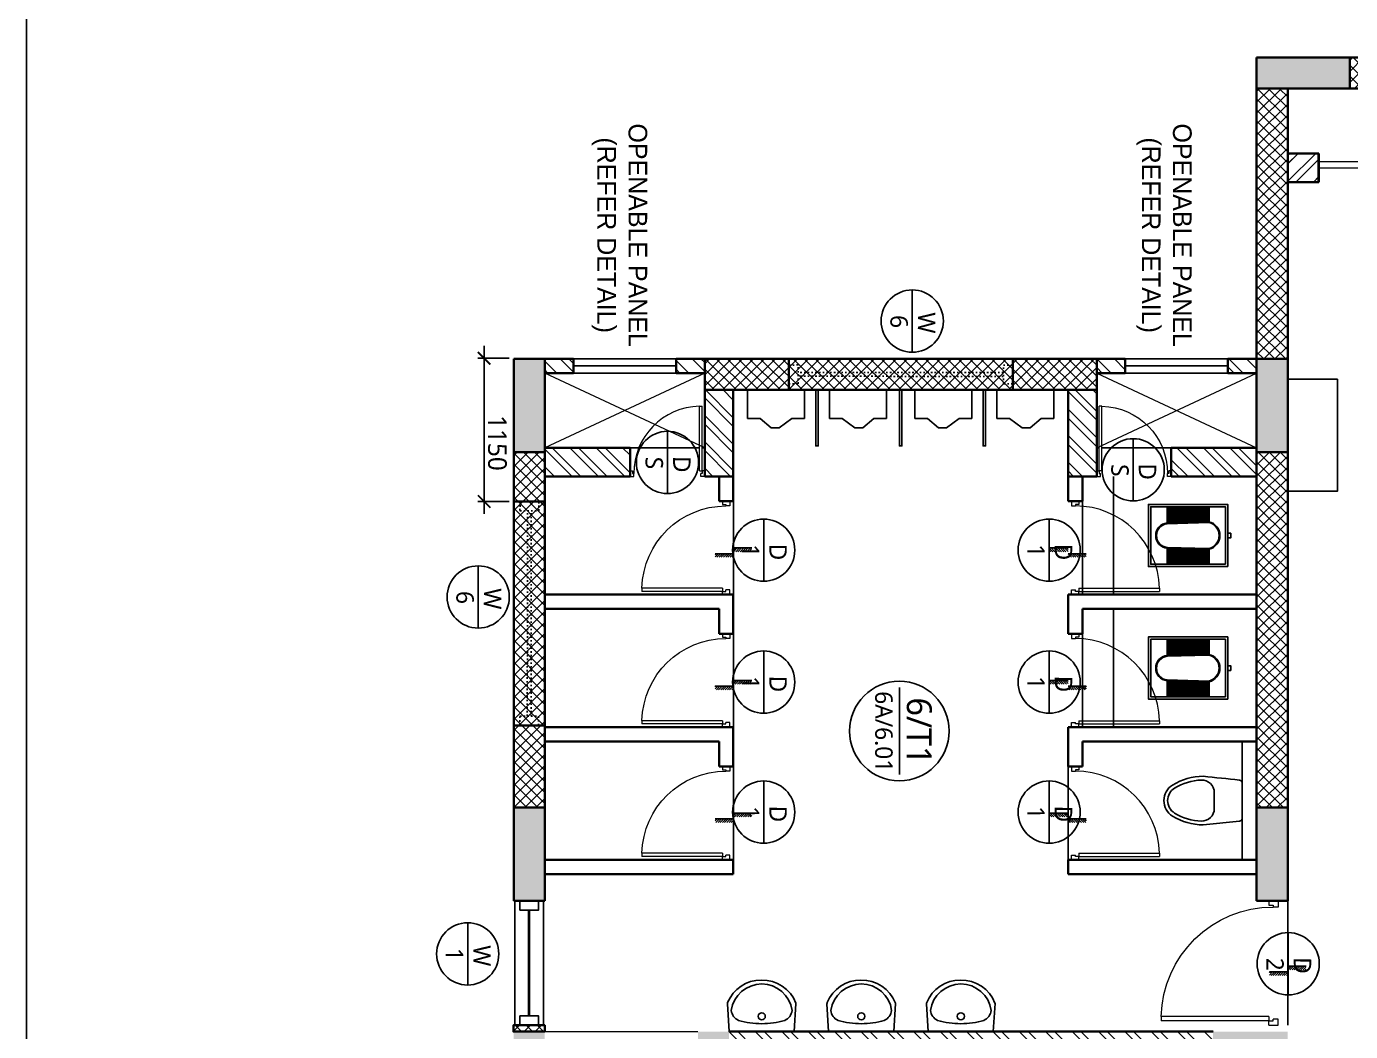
# Model space of a CAD drawing. Header units: millimetres. Extents: x -1127141 to 1597693, y -1835560 to -399335.
# Drawn here: x 1196540 to 1207180, y -494994 to -486919 of the extents above; entities that cross this region are included whole.
import ezdxf
from ezdxf.enums import TextEntityAlignment as Align

# ---------------------------------------------------------------- set-up
doc = ezdxf.new("R2010")
doc.units = ezdxf.units.MM
doc.header["$MEASUREMENT"] = 0
doc.header["$PDMODE"] = 67
for name, pattern in [('ACAD_ISO03W100', [30, 12, -18]), ('ACAD_ISO05W100', [36, 24, -3, 0, -3, 0, -3, 0, -3]), ('DASHED2', [0.375, 0.25, -0.125])]:
    doc.linetypes.add(name, pattern=pattern)
for name, color, linetype in [('A-Anno Tags', 6, 'Continuous'), ('A-Elevation', 4, 'Continuous'), ('A-Sanitory', 181, 'Continuous'), ('A-Wall Patt', 8, 'Continuous'), ('A-Window', 4, 'Continuous'), ('Anno_Frames', 7, 'Continuous'), ('Anno_Labels', 7, 'Continuous'), ('COLUMN', 5, 'Continuous'), ('L-ELEV', 6, 'Continuous'), ('S-Conc Patt', 9, 'Continuous')]:
    doc.layers.add(name, color=color, linetype=linetype)
for name, color, linetype, lineweight in [('A-Detail Lines', 8, 'Continuous', 25), ('A-Door', 4, 'Continuous', 9), ('A-Wall Ele', 3, 'Continuous', 20), ('A-Wall Sec', 1, 'Continuous', 30), ('Ann_TitleBlock 2', 5, 'Continuous', 25), ('Anno_Tittleblock', 5, 'Continuous', 13), ('column hatch', 12, 'Continuous', 5), ('Hatch', 9, 'Continuous', 0), ('S-Concrete', 40, 'Continuous', 30), ('text', 7, 'Continuous', 9)]:
    doc.layers.add(name, color=color, linetype=linetype, lineweight=lineweight)
doc.styles.add('IIITD @ 100', font='trebuc.ttf', dxfattribs={"height": 210})
doc.styles.get("Standard").update_dxf_attribs({"font": 'trebuc.ttf'})
doc.styles.add('TITLE', font='swissel.ttf', dxfattribs={"height": 4.3})
doc.dimstyles.new('IIITD_WD_M @ 100', dxfattribs={"dimscale": 100, "dimtxt": 1.5, "dimasz": 1, "dimexe": 0.5, "dimexo": 0.25, "dimgap": 0.3, "dimtad": 1, "dimdec": 0, "dimrnd": 5, "dimzin": 0, "dimdsep": 46, "dimtxsty": 'Standard', "dimblk": 'ARCHTICK', "dimcen": 0.2, "dimdle": 1, "dimclrd": 256, "dimclre": 256, "dimadec": 0, "dimazin": 0, "dimtfac": 1, "dimtdec": 0, "dimtofl": 0, "dimtmove": 0, "dimatfit": 0, "dimfxl": 2, "dimfxlon": 1, "dimtolj": 1, "dimtzin": 0, "dimlwd": -1, "dimlwe": -1, "dimarcsym": 0})
pattern_1 = [(45, (-32680.594, -198324.79), (-44.194174, 44.194174), []), (135, (-32680.594, -198324.79), (-44.194174, -44.194174), [])]

# ---------------------------------------------------------------- blocks, each defined once
blk = doc.blocks.new('ABL_Door_S - 1000 x 2100-11-3 Second Floor Lvl')
at = {"layer": 'A-Door', "color": 5}
for p, q in [((-500, 38), (-450, 38)), ((-500, -38), (-500, 38)), ((-450, 38), (-450, -3)), ((450, 38), (450, -3)), ((500, 38), (450, 38)), ((500, -38), (500, 38)), ((-500, -38), (-465, -38)), ((-465, -3), (-450, -3)), ((-465, -38), (-465, -3)), ((-430, -38), (-465, -38)), ((465, -3), (450, -3)), ((465, -38), (465, -3)), ((500, -38), (465, -38))]:
    blk.add_line(p, q, dxfattribs=at)
at = {"layer": 'A-Door', "color": 5, "lineweight": 18}
for p, q in [((-465, -38), (-465, -903)), ((-430, -38), (-430, -903)), ((-430, -903), (-465, -903))]:
    blk.add_line(p, q, dxfattribs=at)
at = {"layer": 'A-Door'}
blk.add_arc((-450, -2), 900, 271.2981, 359.9894, dxfattribs=at)
blk = doc.blocks.new('*U29')
at = {"layer": 'A-Anno Tags'}
blk.add_lwpolyline([(-250, 0), (250, 0)], dxfattribs=at)
blk.add_circle((0, 0), 250, dxfattribs=at)
at = {"layer": 'Anno_Frames', "color": 7}
for tag, rotation, p in [('ENTITY', 359.7608, (15, 185)), ('ENTITYNO', 0.1757, (4, -36))]:
    blk.add_attdef(tag, text='', height=140, rotation=rotation, dxfattribs=at).set_placement(p, align=Align.TOP_CENTER)
blk = doc.blocks.new('Door Tag')
blk.add_line((-3.5, 0), (3.5, 0))
blk.add_circle((0, 0), 4)
blk.add_attdef('DW_NAME', text='', height=2).set_placement((0, 0), align=Align.BOTTOM_CENTER)
blk.add_attdef('SHEET_NO', text='', height=1.4).set_placement((0.05, -0.54), align=Align.TOP_CENTER)
blk = doc.blocks.new('Win 1250')
at = {"layer": 'A-Window', "color": 2, "lineweight": 40}
blk.add_line((510529, 21610), (511379, 21610), dxfattribs=at)
at = {"layer": 'A-Window'}
for points in [[(510454, 21725), (511454, 21725)], [(510454, 21535), (510529, 21535), (510529, 21685), (510454, 21685)], [(511454, 21535), (511379, 21535), (511379, 21685), (511454, 21685)], [(510454, 21495), (511454, 21495)]]:
    blk.add_lwpolyline(points, dxfattribs=at)
blk = doc.blocks.new('urinal1')
at = {"layer": 'A-Sanitory'}
for p, q in [((0, 228.6), (228.6, 228.6)), ((0, 228.6), (0, -228.6)), ((228.6, 228.6), (228.6, 127)), ((304.8, 25.4), (228.6, 127)), ((304.8, -38.1), (304.8, 25.4)), ((228.6, -127), (304.8, -38.1)), ((228.6, -228.6), (228.6, -127)), ((0, -228.6), (228.6, -228.6))]:
    blk.add_line(p, q, dxfattribs=at)
blk = doc.blocks.new('Toil Hostel1')
at = {"color": 0, "linetype": 'ByBlock'}
blk.add_lwpolyline([(115, -427), (115, 523)], dxfattribs=at)
for points in [[(430, 243), (137, 213, 0.384412), (115, 188), (115, -92, 0.383904), (137, -117, 0.001434), (429, -147, 0.140641), (675, -77, 0.259738), (745, 48, 0.259738), (675, 173, 0.139471)], [(340, 113), (340, -17, 0.422961), (443, -117, 0.13189), (659, -52, 0.259738), (715, 48, 0.259738), (659, 148, 0.13189), (443, 213, 0.422961)]]:
    blk.add_lwpolyline(points, format="xyb", close=True, dxfattribs=at)
blk.add_arc((431, -122), 25, 264.2811, 270.16, dxfattribs=at)
blk = doc.blocks.new('closet6')
for p, q in [((120, 88.3), (120, 185)), ((130, 88.1), (130, 185)), ((140, 87.8), (140, 185)), ((150, 87.6), (150, 185)), ((160, 87.3), (160, 185)), ((170, 87.1), (170, 185)), ((180, 86.9), (180, 185)), ((190, 86.6), (190, 185)), ((200, 86.4), (200, 185)), ((210, 86.1), (210, 185)), ((220, 85.9), (220, 185)), ((230, 85.6), (230, 185)), ((240, 85.4), (240, 185)), ((250, 85.2), (250, 185)), ((260, 84.9), (260, 185)), ((270, 84.7), (270, 185)), ((280, 84.4), (280, 185)), ((290, 84.2), (290, 185)), ((300, 84), (300, 185)), ((310, 83.7), (310, 185)), ((320, 83.5), (320, 185)), ((330, 83.2), (330, 185)), ((340, 83), (340, 185)), ((350, 82.7), (350, 185)), ((360, 82.5), (360, 185)), ((370, 82.3), (370, 185)), ((380, 82), (380, 185)), ((390, 81.8), (390, 185)), ((390, 185), (390, 81.8)), ((230, -185), (230, -84.9)), ((240, -185), (240, -84.7)), ((250, -185), (250, -84.4)), ((260, -185), (260, -84.1)), ((270, -185), (270, -83.8)), ((280, -185), (280, -83.5)), ((290, -185), (290, -83.3)), ((300, -185), (300, -83)), ((310, -185), (310, -82.7)), ((320, -185), (320, -82.4)), ((330, -185), (330, -82.1)), ((340, -185), (340, -81.9)), ((350, -185), (350, -81.6)), ((360, -185), (360, -81.3)), ((370, -185), (370, -81)), ((380, -185), (380, -80.7)), ((390, -80.4), (390, -185)), ((390, -185), (390, -80.4)), ((120, -185), (120, -88)), ((130, -185), (130, -87.8)), ((140, -185), (140, -87.5)), ((150, -185), (150, -87.2)), ((160, -185), (160, -86.9)), ((170, -185), (170, -86.6)), ((180, -185), (180, -86.3)), ((190, -185), (190, -86.1)), ((200, -185), (200, -85.8)), ((210, -185), (210, -85.5)), ((220, -185), (220, -85.2))]:
    blk.add_line(p, q)
for points in [[(0, 200), (510, 200), (510, -200), (0, -200)], [(15, 185), (495, 185), (495, -185), (15, -185)]]:
    blk.add_lwpolyline(points, close=True)
for points in [[(120, 88.3), (389.9, 81.8, -0.899983), (389.9, -80.5), (120.6, -88.2, -0.799392)], [(120.5, 83.3), (389.6, 76.8, -0.897689), (389.6, -75.5), (121.1, -83.2, -0.793494), (120.5, 83.3)]]:
    blk.add_lwpolyline(points, format="xyb", close=True)
blk.add_lwpolyline([(0, -15), (-20, -15), (-20, 15), (0, 15)])
blk = doc.blocks.new('_ArchTick')
at = {"color": 0, "linetype": 'ByBlock', "const_width": 0.15}
blk.add_lwpolyline([(-0.5, -0.5), (0.5, 0.5)], dxfattribs=at)
blk = doc.blocks.new('*D488')
at = {"layer": 'A-Anno Tags', "transparency": 16777216}
for p, q in [((576045, -373970), (576045, -374220)), ((577195, -373970), (577195, -374220)), ((575945, -374170), (577295, -374170))]:
    blk.add_line(p, q, dxfattribs=at)
at = {"layer": 'Defpoints', "color": 0, "transparency": 16777216}
for p in [(576045, -373933), (577195, -373933), (577195, -374170)]:
    blk.add_point(p, dxfattribs=at)
at = {"layer": 'A-Anno Tags', "transparency": 16777216, "xscale": 100, "yscale": 100, "zscale": 100}
for p, rotation in [((576045, -374170), 179.9999999982849), ((577195, -374170), 359.9999999982849)]:
    blk.add_blockref('_ArchTick', p, dxfattribs=dict(at, rotation=rotation))
at = {"layer": 'A-Anno Tags', "color": 0, "transparency": 16777216, "insert": (576725, -374064), "char_height": 150, "attachment_point": 5, "rotation": 360}
blk.add_mtext('\\A1;1150', dxfattribs=at)
blk = doc.blocks.new('w6')
at = {"layer": 'A-Window', "linetype": 'ACAD_ISO03W100'}
for p, q in [((8293, 252315), (8538, 252363)), ((8731, 250643), (8415, 252262)), ((8761, 250649), (8445, 252268)), ((8638, 250548), (8883, 250596))]:
    blk.add_line(p, q, dxfattribs=at)
for points in [[(8489, 252353), (8504, 252280), (8356, 252251), (8342, 252325)], [(8834, 250587), (8819, 250660), (8672, 250631), (8687, 250558)]]:
    blk.add_lwpolyline(points, dxfattribs=at)
blk = doc.blocks.new('basin13_pl')
for points in [[(-412, -2, -0.32431), (-229, 275, -0.074195), (-226, 276), (0, 262), (0, -262), (-223, -275, -0.082611), (-232, -273, -0.313325), (-412, -2)], [(-382, 1, -0.373947), (-169, 245, -0.252869), (-89, 186, -0.078211), (-63, 1, -0.070813), (-89, -186, -0.2542), (-169, -244, -0.371653), (-382, 1)]]:
    blk.add_lwpolyline(points, format="xyb", close=True)
at = {"lineweight": -2}
blk.add_circle((-122, 1), 28.8, dxfattribs=at)
blk = doc.blocks.new('DROP')
at = {"layer": 'A-Detail Lines'}
h = blk.add_hatch(dxfattribs=at)
h.set_pattern_fill('ANSI31', color=256, scale=100, angle=-90, style=0)
h.set_pattern_definition([(45, (-30796.783, -8736.205), (8.838835, -8.838835), [])])
h.paths.add_polyline_path([(-46, 0), (-46, -147), (-75, -147), (-75, 0)])
h.paths.add_polyline_path([(0, 147), (0, 0), (-30, 0), (-30, 147)])
for p, q in [((0, 0), (0, 148)), ((-46, -147), (-46, 0))]:
    blk.add_line(p, q, dxfattribs=at)
blk = doc.blocks.new('column 2.04')
at = {"layer": 'S-Conc Patt'}
h = blk.add_hatch(color=256, dxfattribs=at)
h.paths.add_polyline_path([(552592, -205173), (553328, -205030), (553376, -205276), (552640, -205419)])
h.paths.add_polyline_path([(536924, -208475), (536877, -208230), (537898, -208032), (537945, -208277)])
h.paths.add_polyline_path([(549587, -206014), (549540, -205769), (550561, -205570), (550608, -205816)])
h.paths.add_polyline_path([(546422, -206629), (546374, -206384), (547395, -206185), (547443, -206431)])
h.paths.add_polyline_path([(543256, -207245), (543208, -206999), (544229, -206801), (544277, -207046)])
h.paths.add_polyline_path([(540090, -207860), (540042, -207615), (541063, -207416), (541111, -207662)])
h.paths.add_polyline_path([(548002, -197857), (547954, -197611), (548975, -197413), (549023, -197658)])
h.paths.add_polyline_path([(544836, -198472), (544788, -198227), (545809, -198028), (545857, -198274)])
h.paths.add_polyline_path([(541670, -199086), (541622, -198840), (542643, -198642), (542691, -198887)])
h.paths.add_polyline_path([(532173, -200932), (532125, -200686), (533146, -200488), (533194, -200733)])
h.paths.add_polyline_path([(535338, -200316), (535291, -200071), (536312, -199872), (536359, -200118)])
h.paths.add_polyline_path([(538504, -199701), (538456, -199455), (539477, -199257), (539525, -199502)])
h.paths.add_polyline_path([(546627, -202993), (546670, -203219), (545934, -203362), (545890, -203136)])
h.paths.add_polyline_path([(546297, -201295), (546340, -201521), (545604, -201664), (545560, -201438)])
h.paths.add_polyline_path([(540295, -204224), (540339, -204449), (539603, -204592), (539559, -204367)])
h.paths.add_polyline_path([(539965, -202526), (540009, -202752), (539273, -202895), (539229, -202669)])
h.paths.add_polyline_path([(533943, -205458), (533986, -205684), (533250, -205827), (533206, -205601)])
h.paths.add_polyline_path([(533613, -203761), (533656, -203987), (532920, -204130), (532876, -203904)])
h.paths.add_polyline_path([(556903, -202717), (556760, -201981), (557005, -201933), (557148, -202669)])
h.paths.add_polyline_path([(529985, -212195), (529236, -212195), (529236, -211945), (529985, -211945)])
h.paths.add_polyline_path([(526890, -212195), (526140, -212195), (526140, -211945), (526890, -211945)])
h.paths.add_polyline_path([(523855, -212195), (523105, -212195), (523105, -211945), (523855, -211945)])
h.paths.add_polyline_path([(552816, -201790), (552227, -201905), (552271, -202131), (552860, -202016)])
h.paths.add_polyline_path([(556308, -199659), (556165, -198923), (556411, -198875), (556554, -199611)])
h.paths.add_polyline_path([(555569, -195856), (555426, -195120), (555671, -195072), (555815, -195808)])
h.paths.add_polyline_path([(551215, -195938), (551657, -195853), (551700, -196078), (551259, -196164)])
h.paths.add_polyline_path([(551805, -198400), (551719, -197959), (551945, -197915), (552031, -198356)])
h.paths.add_polyline_path([(553549, -195943), (553463, -195501), (553689, -195458), (553774, -195899)])
h.paths.add_polyline_path([(554331, -199967), (554245, -199525), (554471, -199482), (554557, -199923)])
h.paths.add_polyline_path([(554150, -197832), (553709, -197918), (553665, -197692), (554106, -197607)])
h.paths.add_polyline_path([(552331, -199901), (552417, -200343), (552191, -200387), (552106, -199945)])
h.paths.add_polyline_path([(527835, -199036), (527099, -199179), (527051, -198934), (527787, -198791)])
h.paths.add_polyline_path([(530005, -204696), (529890, -204107), (530116, -204064), (530230, -204653)])
h.paths.add_polyline_path([(529304, -206595), (528568, -206738), (528524, -206512), (529260, -206369)])
h.paths.add_polyline_path([(529884, -200146), (529148, -200289), (529100, -200043), (529837, -199900)])
h.paths.add_polyline_path([(528920, -212495), (528320, -212495), (528320, -212245), (528920, -212245)])
h.paths.add_polyline_path([(523855, -212495), (523105, -212495), (523105, -212245), (523855, -212245)])
h.paths.add_polyline_path([(531575, -212245), (532175, -212245), (532175, -212495), (531575, -212495)])
h.paths.add_polyline_path([(526890, -212495), (526140, -212495), (526140, -212245), (526890, -212245)])
h.paths.add_polyline_path([(528974, -204897), (528238, -205040), (528190, -204794), (528926, -204651)])
h.paths.add_polyline_path([(529982, -210085), (529246, -210228), (529198, -209982), (529935, -209839)])
h.paths.add_polyline_path([(529602, -198693), (528865, -198836), (528818, -198590), (529554, -198447)])
h.paths.add_polyline_path([(524292, -199725), (523556, -199868), (523509, -199622), (524245, -199479)])
h.paths.add_polyline_path([(525435, -205585), (524699, -205728), (524651, -205482), (525387, -205339)])
h.paths.add_polyline_path([(534665, -209174), (533855, -209332), (533807, -209086), (534617, -208929)])
h.paths.add_polyline_path([(523355, -205734), (523355, -206382), (523105, -206382), (523105, -205782)])
h.paths.add_polyline_path([(545171, -239386), (544421, -239386), (544421, -239136), (545171, -239136)])
h.paths.add_polyline_path([(545171, -234106), (544421, -234106), (544421, -233876), (545171, -233876)])
h.paths.add_polyline_path([(545171, -230576), (544421, -230576), (544421, -230326), (545171, -230326)])
h.paths.add_polyline_path([(545171, -235836), (544421, -235836), (544421, -235606), (545171, -235606)])
h.paths.add_polyline_path([(539911, -239386), (539161, -239386), (539161, -239136), (539911, -239136)])
h.paths.add_polyline_path([(539911, -234106), (539161, -234106), (539161, -233876), (539911, -233876)])
h.paths.add_polyline_path([(539911, -230576), (539161, -230576), (539161, -230326), (539911, -230326)])
h.paths.add_polyline_path([(539911, -235836), (539161, -235836), (539161, -235606), (539911, -235606)])
h.paths.add_polyline_path([(534651, -234106), (533901, -234106), (533901, -233876), (534651, -233876)])
h.paths.add_polyline_path([(529806, -228306), (529056, -228306), (529056, -228556), (529806, -228556)])
h.paths.add_polyline_path([(526140, -228306), (526890, -228306), (526890, -228556), (526140, -228556)])
h.paths.add_polyline_path([(523105, -228306), (523855, -228306), (523855, -228556), (523105, -228556)])
h.paths.add_polyline_path([(554556, -230576), (553956, -230576), (553956, -230326), (554556, -230326)])
h.paths.add_polyline_path([(529881, -230326), (529131, -230326), (529131, -230576), (529881, -230576)])
h.paths.add_polyline_path([(534651, -230576), (533901, -230576), (533901, -230326), (534651, -230326)])
h.paths.add_polyline_path([(550356, -230576), (549756, -230576), (549756, -230326), (550356, -230326)])
h.paths.add_polyline_path([(553956, -233876), (554556, -233876), (554556, -234106), (553956, -234106)])
h.paths.add_polyline_path([(550356, -234106), (549756, -234106), (549756, -233876), (550356, -233876)])
h.paths.add_polyline_path([(531681, -240346), (530931, -240346), (530931, -240096), (531681, -240096)])
h.paths.add_polyline_path([(523355, -235856), (523355, -235106), (523105, -235106), (523105, -235856)])
h.paths.add_polyline_path([(526276, -235856), (525526, -235856), (525526, -235606), (526276, -235606)])
h.paths.add_polyline_path([(531681, -241826), (530931, -241826), (530931, -241576), (531681, -241576)])
h.paths.add_polyline_path([(529881, -241826), (529131, -241826), (529131, -241576), (529881, -241576)])
h.paths.add_polyline_path([(529881, -235856), (529131, -235856), (529131, -235606), (529881, -235606)])
h.paths.add_polyline_path([(529881, -234106), (529131, -234106), (529131, -233876), (529881, -233876)])
h.paths.add_polyline_path([(530931, -236206), (530931, -235606), (531161, -235606), (531161, -236206)])
h.paths.add_polyline_path([(552121, -236056), (552121, -235606), (552351, -235606), (552351, -236056)])
h.paths.add_polyline_path([(549836, -235606), (550286, -235606), (550286, -235836), (549836, -235836)])
h.paths.add_polyline_path([(552121, -240096), (552121, -239646), (552351, -239646), (552351, -240096)])
h.paths.add_polyline_path([(549941, -240096), (549941, -239646), (550171, -239646), (550171, -240096)])
h.paths.add_polyline_path([(552351, -237966), (551901, -237966), (551901, -237736), (552351, -237736)])
h.paths.add_polyline_path([(549941, -238076), (549941, -237626), (550171, -237626), (550171, -238076)])
h.paths.add_polyline_path([(554141, -236206), (554141, -235606), (554371, -235606), (554371, -236206)])
h.paths.add_polyline_path([(534391, -240346), (534391, -239596), (534141, -239596), (534141, -240346)])
h.paths.add_polyline_path([(554121, -240095), (554121, -239495), (554371, -239495), (554371, -240095)])
h.paths.add_polyline_path([(523105, -228006), (523855, -228006), (523855, -228256), (523105, -228256)])
h.paths.add_polyline_path([(532175, -228256), (531575, -228256), (531575, -228006), (532175, -228006)])
h.paths.add_polyline_path([(528320, -217506), (528920, -217506), (528920, -217736), (528320, -217736)])
h.paths.add_polyline_path([(528920, -228256), (528320, -228256), (528320, -228006), (528920, -228006)])
h.paths.add_polyline_path([(528320, -222766), (528920, -222766), (528920, -222996), (528320, -222996)])
h.paths.add_polyline_path([(526890, -217736), (526290, -217736), (526290, -217506), (526890, -217506)])
h.paths.add_polyline_path([(526890, -222996), (526290, -222996), (526290, -222766), (526890, -222766)])
h.paths.add_polyline_path([(526140, -228006), (526890, -228006), (526890, -228256), (526140, -228256)])
h.paths.add_polyline_path([(526276, -241826), (525526, -241826), (525526, -241576), (526276, -241576)])
h.paths.add_polyline_path([(523355, -217321), (523355, -217921), (523105, -217921), (523105, -217321)])
h.paths.add_polyline_path([(523355, -222581), (523355, -223181), (523105, -223181), (523105, -222581)])
h.paths.add_polyline_path([(532175, -217320), (532175, -217920), (531925, -217920), (531925, -217320)])
h.paths.add_polyline_path([(532175, -222581), (532175, -223181), (531925, -223181), (531925, -222581)])
h.paths.add_polyline_path([(534371, -235606), (534371, -236356), (534141, -236356), (534141, -235606)])
edge = h.paths.add_edge_path()
edge.add_line((559891, -239386), (559141, -239386))
edge.add_line((559141, -239136), (559891, -239136))
edge.add_line((559141, -239386), (559141, -239136))
edge.add_line((559891, -234106), (559141, -234106))
edge.add_line((559141, -233876), (559891, -233876))
edge.add_line((559141, -234106), (559141, -233876))
edge.add_line((559891, -230576), (559141, -230576))
edge.add_line((559141, -230326), (559891, -230326))
edge.add_line((559141, -230576), (559141, -230326))
edge.add_line((559891, -235836), (559141, -235836))
edge.add_line((559141, -235606), (559891, -235606))
edge.add_line((559141, -235836), (559141, -235606))
h.paths.add_polyline_path([(570411, -234106), (569661, -234106), (569661, -233876), (570411, -233876)])
h.paths.add_polyline_path([(570411, -230576), (569661, -230576), (569661, -230326), (570411, -230326)])
h.paths.add_polyline_path([(570171, -235606), (570171, -236356), (569941, -236356), (569941, -235606)])
h.paths.add_polyline_path([(565151, -239386), (564401, -239386), (564401, -239136), (565151, -239136)])
h.paths.add_polyline_path([(565151, -234106), (564401, -234106), (564401, -233876), (565151, -233876)])
h.paths.add_polyline_path([(565151, -230576), (564401, -230576), (564401, -230326), (565151, -230326)])
h.paths.add_polyline_path([(565151, -235836), (564401, -235836), (564401, -235606), (565151, -235606)])
h.paths.add_polyline_path([(559891, -239386), (559141, -239386), (559141, -239136), (559891, -239136)], flags=17)
h.paths.add_polyline_path([(559891, -234106), (559141, -234106), (559141, -233876), (559891, -233876)], flags=17)
h.paths.add_polyline_path([(559891, -230576), (559141, -230576), (559141, -230326), (559891, -230326)], flags=17)
h.paths.add_polyline_path([(559891, -235836), (559141, -235836), (559141, -235606), (559891, -235606)], flags=17)
h.paths.add_polyline_path([(577576, -241181), (577576, -240581), (577326, -240581), (577326, -241181)])
h.paths.add_polyline_path([(577576, -230576), (576976, -230576), (576976, -230326), (577576, -230326)])
h.paths.add_polyline_path([(573376, -230576), (572776, -230576), (572776, -230326), (573376, -230326)])
h.paths.add_polyline_path([(577576, -234106), (576976, -234106), (576976, -233876), (577576, -233876)])
h.paths.add_polyline_path([(573376, -234106), (572776, -234106), (572776, -233876), (573376, -233876)])
h.paths.add_polyline_path([(577576, -236356), (577576, -235606), (577326, -235606), (577326, -236356)])
h.paths.add_polyline_path([(572626, -241181), (573376, -241181), (573376, -240931), (572626, -240931)])
h.paths.add_polyline_path([(573376, -236356), (573376, -235606), (573146, -235606), (573146, -236356)])
h.paths.add_polyline_path([(569921, -241181), (569921, -240431), (570171, -240431), (570171, -241181)])
at = {"layer": 'S-Concrete', "lineweight": 35}
for p, q in [((523355, -235106), (523105, -235106)), ((523105, -235106), (523105, -235856)), ((523355, -235856), (523355, -235106)), ((525526, -235856), (525526, -235606)), ((525526, -235606), (526276, -235606)), ((526276, -235606), (526276, -235856)), ((529131, -235856), (529131, -235606)), ((529131, -235606), (529881, -235606)), ((529881, -235606), (529881, -235856)), ((523105, -235856), (523355, -235856)), ((526276, -235856), (525526, -235856)), ((529881, -235856), (529131, -235856)), ((525526, -241826), (525526, -241576)), ((525526, -241576), (526276, -241576)), ((526276, -241576), (526276, -241826)), ((529131, -241826), (529131, -241576)), ((529131, -241576), (529881, -241576)), ((529881, -241576), (529881, -241826)), ((526276, -241826), (525526, -241826)), ((529881, -241826), (529131, -241826))]:
    blk.add_line(p, q, dxfattribs=at)
blk = doc.blocks.new('*U269')
at = {"layer": 'A-Anno Tags'}
blk.add_lwpolyline([(-250, 0), (250, 0)], dxfattribs=at)
blk.add_circle((0, 0), 250, dxfattribs=at)
at = {"layer": 'Anno_Frames', "color": 7}
for tag, rotation, p in [('ENTITY', 359.7608, (15, 185)), ('ENTITYNO', 0.1757, (4, -36))]:
    blk.add_attdef(tag, text='', height=140, rotation=rotation, dxfattribs=at).set_placement(p, align=Align.TOP_CENTER)
blk = doc.blocks.new('IIITD WD A1- L Format Library')
at = {"layer": 'Anno_Tittleblock', "color": 5}
blk.add_lwpolyline([(0, -7.57), (775, -7.57), (775, 573.91), (0, 573.91)], close=True, dxfattribs=at)
at = {"style": 'TITLE'}
for tag, p, height in [('PROJECT NAME 1', (779.17, 137.4), 2.98), ('PROJECT NAME 2', (779.17, 132.23), 2.98), ('PROJECT_NAME_3', (779.17, 127.37), 2.98), ('1:100@A1', (818.06, 91.92), 2.25), ('A-2.03', (844.81, 84.28), 4), ('03.04.11', (821.96, 84.64), 2.25), ('A', (858.85, 75.94), 3.66), ('AC', (827.5, 76.14), 2.25)]:
    blk.add_attdef(tag, p, '', height=height, dxfattribs=at)
for p in [(780.3, 113.01), (780.3, 106.37)]:
    blk.add_attdef('FIRST FLOOR PLAN', text='', height=3.39, dxfattribs=at).set_placement(p, align=Align.TOP_LEFT)
blk = doc.blocks.new('t1')
at = {"layer": 'A-Wall Patt'}
h = blk.add_hatch(dxfattribs=at)
h.set_pattern_fill('ANSI32', color=256, scale=400, angle=90, style=0)
h.set_pattern_definition([(45, (-32680.6, -198324.8), (-106.066017, 106.066017), []), (45, (-32609.88, -198324.8), (-106.066017, 106.066017), [])])
h.paths.add_polyline_path([(576049, -373452.2), (576049, -373682.4), (576163.9, -373682.4), (576164, -373682.2), (576164, -373452.2)])
h.paths.add_polyline_path([(576164, -367962.4), (576049, -367962.4), (576049, -368192.4), (576164, -368192.4)])
h.paths.add_polyline_path([(576994, -367962.4), (576764, -367962.4), (576763.9, -368647.4), (576994, -368647.4)])
h.paths.add_polyline_path([(576763.9, -373681.7), (576993.9, -373681.7), (576993.8, -372997.4), (576763.9, -372997.4)])
h.paths.add_polyline_path([(576049, -369247.4), (576164, -369247.4), (576164, -369017.4), (576049, -369017.4)])
h.paths.add_polyline_path([(576299, -369247.4), (576299, -369477.4), (576994, -369477.4), (576993.9, -369247.4), (576878.9, -369247.4), (576878.9, -369247.4), (576764, -369247.4), (576764, -369247.4)])
h.paths.add_polyline_path([(576164, -372397.4), (576049, -372397.4), (576049, -372627.2), (576164, -372627.2)])
h.paths.add_polyline_path([(576993.9, -372397.4), (576993.9, -372682.4), (576993.9, -372682.4), (576993.9, -372167.4), (576299, -372167.4), (576299, -372397.4)])
h = blk.add_hatch(dxfattribs=at)
h.set_pattern_fill('ANSI37', color=256, scale=500, angle=90, style=0)
h.set_pattern_definition(pattern_1)
h.paths.add_polyline_path([(576299, -369247.4), (576049, -369247.4), (576050.1, -369922.1), (576300.1, -369922.3)])
h = blk.add_hatch(dxfattribs=at)
h.set_pattern_fill('ANSI37', color=256, scale=500, angle=90, style=0)
h.set_pattern_definition(pattern_1)
h.paths.add_polyline_path([(576299, -369922.3), (576050.1, -369922.1), (576049, -372397.4), (576299, -372397.4)])
h = blk.add_hatch(dxfattribs=at)
h.set_pattern_fill('ANSI37', color=256, scale=500, angle=90, style=0)
h.set_pattern_definition(pattern_1)
h.paths.add_polyline_path([(579654, -373682.4), (576799, -373682.4), (576799, -373931.7), (579654, -373931.7)])
at = {"layer": 'A-Detail Lines'}
for p, q in [((579324, -369477.4), (580074, -369477.4)), ((577194, -372167.2), (577944, -372167.2)), ((578259, -372167.2), (579009, -372167.2)), ((579324, -372167.2), (580074, -372167.2))]:
    blk.add_line(p, q, dxfattribs=at)
for points in [[(576299, -370139.9), (576749, -370139.9), (576749, -370159.9), (576299, -370159.9)], [(576299, -370812.3), (576749, -370812.3), (576749, -370832.3), (576299, -370832.3)], [(576299, -371504.9), (576749, -371504.9), (576749, -371484.9), (576299, -371484.9)]]:
    blk.add_lwpolyline(points, close=True, dxfattribs=at)
at = {"layer": 'A-Elevation', "linetype": 'Continuous'}
for p, q in [((576049, -368192.4), (576049, -369017.4)), ((576106.5, -369017.4), (576106.5, -368192.4)), ((576164, -368192.4), (576164, -369017.4)), ((576763.9, -369205.4), (576763.9, -368647.4)), ((576763.9, -369226.4), (576763.9, -369247.4)), ((576763.9, -372418.4), (576763.9, -372397.4)), ((576763.9, -372997.4), (576763.9, -372439.4)), ((576049, -372627.2), (576049, -373452.2)), ((576106.5, -372627.2), (576106.5, -373452.2)), ((576164, -373452.2), (576164, -372627.2))]:
    blk.add_line(p, q, dxfattribs=at)
at = {"layer": 'A-Wall Sec', "lineweight": 35}
for p, q in [((576049, -367962.4), (576049, -368192.4)), ((576164, -367962.4), (576164, -368192.4)), ((576763.9, -368647.4), (576764, -367962.4)), ((576994, -367962.4), (576993.9, -368647.4)), ((577944, -369477.4), (577944, -367962.4)), ((578059, -369362.4), (578059, -367962.4)), ((579009, -369477.4), (579009, -367962.4)), ((579124, -369362.4), (579124, -367962.4)), ((580074, -369477.4), (580074, -367962.4)), ((580189, -369477.4), (580189, -367962.4)), ((576049, -368192.4), (576164, -368192.4)), ((576763.9, -368647.4), (576993.9, -368647.4)), ((576164, -369017.4), (576049, -369017.4)), ((576049, -369017.4), (576049, -371722.3)), ((576164, -369017.4), (576164, -369247.4)), ((576993.9, -369247.4), (576049, -369247.4)), ((576299, -369247.4), (576299, -371722.3)), ((576993.9, -369247.4), (576993.9, -369477.4)), ((576994, -369362.4), (577194, -369362.4)), ((577194, -369477.4), (577194, -369362.4)), ((578059, -369362.4), (578259, -369362.4)), ((578259, -369477.4), (578259, -369362.4)), ((579124, -369362.4), (579324, -369362.4)), ((579324, -369477.4), (579324, -369362.4)), ((576994, -369477.4), (576299, -369477.4)), ((576994, -369477.4), (577194, -369477.4)), ((577944, -369477.4), (578259, -369477.4)), ((579009, -369477.4), (579324, -369477.4)), ((580074, -369477.4), (580189, -369477.4)), ((576049, -369922.3), (576299, -369922.3)), ((576049, -371722.3), (576049, -372627.2)), ((576049, -371722.3), (576299, -371722.3)), ((576299, -371722.3), (576299, -372397.4)), ((576993.9, -372167.4), (576299, -372167.4)), ((576993.9, -372167.4), (576993.9, -372397.4)), ((576993.9, -372167.4), (577194, -372167.4)), ((577194, -372167.4), (577194, -372282.4)), ((577944, -372167.4), (577944, -373682.4)), ((577944, -372167.4), (578259, -372167.4)), ((578259, -372167.4), (578259, -372282.4)), ((579009, -372167.4), (579324, -372167.4)), ((579009, -372167.4), (579009, -373682.4)), ((579324, -372167.4), (579324, -372282.4)), ((580074, -372167.4), (580189, -372167.4)), ((580074, -372167.4), (580074, -373682.4)), ((580189, -372167.4), (580189, -373682.4)), ((576993.9, -372282.4), (577194, -372282.4)), ((578059, -372282.4), (578059, -373682.4)), ((578059, -372282.4), (578259, -372282.4)), ((579124, -372282.4), (579324, -372282.4)), ((579124, -372282.4), (579124, -373682.4)), ((576993.9, -372397.4), (576049, -372397.4)), ((576164, -372397.4), (576164, -372627.2)), ((576049, -372627.2), (576164, -372627.2)), ((576763.9, -373682.4), (576763.9, -372997.4)), ((576763.9, -372997.4), (576993.8, -372997.4)), ((576993.9, -372997.4), (576763.9, -372997.4)), ((576993.9, -372997.4), (576993.9, -373682.4)), ((576164, -373452.2), (576049, -373452.2)), ((576049, -373452.2), (576049, -373682.4)), ((576164, -373452.2), (576164, -373682.4)), ((577195.4, -373932.6), (577195.4, -373682.6)), ((578995.4, -373932.6), (578995.4, -373682.6))]:
    blk.add_line(p, q, dxfattribs=at)
at = {"layer": 'Hatch', "linetype": 'Continuous'}
for p, q in [((576763.9, -369247.4), (576164, -367962.4)), ((576164, -369247.4), (576763.9, -367962.4)), ((576763.9, -372397.4), (576164, -373682.2)), ((576164, -372397.4), (576763.9, -373682.4))]:
    blk.add_line(p, q, dxfattribs=at)
at = {"layer": 'L-ELEV'}
for p, q in [((576993.9, -369112.4), (577944, -369112.4)), ((578059, -369112.4), (579009, -369112.4)), ((577194, -369362.4), (577944, -369362.4)), ((578259, -369362.4), (579009, -369362.4))]:
    blk.add_line(p, q, dxfattribs=at)
at = {"layer": 'S-Concrete'}
blk.add_line((576049, -373682.4), (576164, -373682.4), dxfattribs=at)
at = {"layer": 'A-Door'}
for p, xscale, yscale, zscale, rotation in [((576971.4, -368947.4), -0.5999999999997666, 0.5999999999997665, 0.6000000000012872, 270), ((577569, -369419.9), 0.750032141804695, 0.750032141804695, 0.750032141804695, 180.0000000000001), ((578634, -369419.9), 0.750032141804695, 0.750032141804695, 0.750032141804695, 180.0000000000001), ((579699, -369419.9), 0.750032141804695, 0.750032141804695, 0.750032141804695, 180.0000000000001), ((576971.4, -372697.4), 0.5999999999997665, 0.5999999999997665, 0.5999999999997665, 270)]:
    blk.add_blockref('ABL_Door_S - 1000 x 2100-11-3 Second Floor Lvl', p, dxfattribs=dict(at, xscale=xscale, yscale=yscale, zscale=zscale, rotation=rotation))
at = {"layer": 'A-Door', "xscale": -0.7500321418046944, "yscale": 0.7500321418046944, "zscale": 0.7500321418065954}
for p in [(577569, -372224.9), (578634, -372224.9), (579699, -372224.9)]:
    blk.add_blockref('ABL_Door_S - 1000 x 2100-11-3 Second Floor Lvl', p, dxfattribs=at)
at = {"layer": 'A-Sanitory', "ltscale": 0.5, "rotation": 270}
blk.add_blockref('Toil Hostel1', (579550.7, -367962.4), dxfattribs=at)
at = {"layer": 'A-Sanitory', "xscale": 1.249999999918557, "yscale": 1.249999999918557, "zscale": 1.249999999918557, "rotation": 269.9639940132624}
for p in [(577468.9, -368194.4), (578533.9, -368194.4)]:
    blk.add_blockref('closet6', p, dxfattribs=at)
at = {"layer": 'A-Sanitory', "xscale": -0.9999999999999996, "rotation": 180.0000000000001}
for p in [(576299, -369820), (576299, -371165)]:
    blk.add_blockref('urinal1', p, dxfattribs=at)
at = {"layer": 'A-Sanitory'}
for p in [(576299, -370479.8), (576299, -371824.8)]:
    blk.add_blockref('urinal1', p, dxfattribs=at)
at = {"layer": 'text'}
for p, xscale, rotation in [((519764.4, -125625.3), -0.9999999999999998, 191.0000000010221), ((823292.4, -317396.9), -0.9999999999999992, 101.000000001022)]:
    blk.add_blockref('w6', p, dxfattribs=dict(at, xscale=xscale, rotation=rotation))
at = {"layer": 'A-Anno Tags'}
dim = blk.add_linear_dim(base=(577195.4, -374170.3), p1=(576045.4, -373932.6), p2=(577195.4, -373932.6), angle=360, dimstyle='IIITD_WD_M @ 100', dxfattribs=at)
dim.commit()
dim.dimension.update_dxf_attribs({"geometry": '*D488', "text_midpoint": (576724.7, -374170.3), "dimtype": 129})
blk = doc.blocks.new('43TR3242QWFR345T2')
at = {"layer": 'A-Wall Patt'}
h = blk.add_hatch(dxfattribs=at)
h.set_pattern_fill('ANSI37', color=256, scale=500, angle=90, style=0)
h.set_pattern_definition([(45, (-1019989.13, 1633947.59), (-44.1941738, 44.1941738), []), (135, (-1019989.13, 1633947.59), (-44.1941738, -44.1941738), [])])
h.paths.add_polyline_path([(607309, -162088), (607059, -162088), (607059, -162338), (607309, -162338)])
h = blk.add_hatch(dxfattribs=at)
h.set_pattern_fill('ANSI37', color=256, scale=500, angle=90, style=0)
h.set_pattern_definition([(45, (-1020739.13, 1627397.59), (-44.1941738, 44.1941738), []), (135, (-1020739.13, 1627397.59), (-44.1941738, -44.1941738), [])])
h.paths.add_polyline_path([(606559, -166838), (606309, -166838), (606309, -168888), (606559, -168888)])
h = blk.add_hatch(dxfattribs=at)
h.set_pattern_fill('ANSI32', color=256, scale=400, angle=450, style=0)
h.set_pattern_definition([(135, (607309.12, -168927.57), (-106.066, -106.066), []), (135, (607309.12, -168856.86), (-106.066, -106.066), [])])
h.paths.add_polyline_path([(607079, -169388), (607309, -169388), (607309, -169138), (607079, -169138)])
h.paths.add_polyline_path([(607079, -166953), (607079, -167088), (607309, -167088), (607309, -166838), (606559, -166838), (606559, -166953)])
at = {"layer": 'A-Detail Lines', "linetype": 'DASHED2', "ltscale": 200}
for points in [[(606599, -164537), (606599, -164337), (606799, -164337), (606799, -164537)], [(606624, -164512), (606624, -164362), (606774, -164362), (606774, -164512)]]:
    blk.add_lwpolyline(points, close=True, dxfattribs=at)
at = {"layer": 'A-Door'}
for p, q in [((607144, -169138), (607144, -167088)), ((607194, -169138), (607194, -167088))]:
    blk.add_line(p, q, dxfattribs=at)
at = {"layer": 'A-Wall Ele'}
for p, q in [((606309, -166838), (606309, -162338)), ((606559, -162338), (606559, -166838)), ((607209, -162338), (607209, -166838))]:
    blk.add_line(p, q, dxfattribs=at)
at = {"layer": 'A-Wall Sec', "lineweight": 35}
for p, q in [((606309, -166838), (606309, -168888)), ((607309, -166838), (606309, -166838)), ((606559, -168888), (606559, -166838)), ((607309, -166838), (607309, -167088)), ((607079, -166953), (606559, -166953)), ((607079, -166953), (607079, -167088)), ((607309, -167088), (607079, -167088)), ((607079, -169138), (607079, -169388)), ((607309, -169138), (607079, -169138)), ((607309, -169138), (607309, -169388))]:
    blk.add_line(p, q, dxfattribs=at)
blk.add_lwpolyline([(607059, -162338), (607059, -162088), (607309, -162088), (607309, -162338)], close=True, dxfattribs=at)
at = {"layer": 'Anno_Frames'}
blk.add_blockref('*U269', (606885, -165197), dxfattribs=at).add_auto_attribs({'ENTITY': 'O', 'ENTITYNO': '1'})
at = {"layer": 'A-Anno Tags', "insert": (606849, -168099), "char_height": 225, "width": 2148, "attachment_point": 5, "rotation": 90, "style": 'IIITD @ 100'}
blk.add_mtext('FH', dxfattribs=at)
at = {"layer": 'A-Detail Lines', "linetype": 'DASHED2', "ltscale": 200}
for points in [[(606837, -164299), (607086, -164050)], [(606830, -164437), (607181, -164437)], [(606837, -164576), (607086, -164824)]]:
    blk.add_leader(points, dimstyle='IIITD_WD_M @ 100', override={"dimfxl": 2}, dxfattribs=at)

msp = doc.modelspace()

# ---------------------------------------------------------------- hatches: boundary and pattern name
at = {"layer": 'A-Wall Patt'}
h = msp.add_hatch(dxfattribs=at)
h.set_pattern_fill('ANSI37', color=256, scale=500, style=0)
h.set_pattern_definition([(315, (1445308.53, 119140.81), (44.194174, 44.194174), []), (45, (1445308.53, 119140.81), (-44.194174, 44.194174), [])])
h.paths.add_polyline_path([(1206675.2, -493193.8), (1206675.2, -490338.8), (1206425.2, -490338.8), (1206425.2, -493193.8)])
h.paths.add_polyline_path([(1206675.2, -489588.8), (1206675.2, -487418.3), (1206425.2, -487418.3), (1206425.2, -489588.8)])
h = msp.add_hatch(dxfattribs=at)
h.set_pattern_fill('ANSI37', color=256, scale=500, style=0)
h.set_pattern_definition([(315, (3276019.25, 216035.084), (44.1941738, 44.1941738), []), (45, (3276019.25, 216035.084), (-44.1941738, 44.1941738), [])])
h.paths.add_polyline_path([(1201935.2, -495743.8), (1201935.2, -495493.8), (1200705.2, -495493.8), (1200705.2, -495743.8)])
h.paths.add_polyline_path([(1200705.2, -494993.8), (1200705.2, -494943.8), (1200452.5, -494943.8), (1200452.5, -494993.8)])
h = msp.add_hatch(dxfattribs=at)
h.set_pattern_fill('ANSI32', color=256, scale=400, style=0)
h.set_pattern_definition([(315, (3277751.89, 215015.08), (106.066017, 106.066017), []), (315, (3277751.89, 214944.37), (106.066017, 106.066017), [])])
h.paths.add_polyline_path([(1206055.6, -496763.8), (1206675.9, -496763.8), (1206675.9, -496648.8), (1206075.6, -496648.8), (1206075.6, -495223.8), (1206075.2, -495223.8), (1206075.2, -494993.8), (1202185.9, -494993.8), (1202185.2, -494993.8), (1202185.2, -495108.8), (1205960.6, -495108.8), (1205960.6, -496763.8), (1205980.6, -496763.8), (1205980.6, -496763.8)])

# ---------------------------------------------------------------- linework, layer by layer
at = {"layer": 'A-Detail Lines'}
msp.add_line((1206675.2, -493943.8), (1206675.2, -494943.8), dxfattribs=at)
at = {"layer": 'A-Detail Lines', "linetype": 'Continuous'}
msp.add_lwpolyline([(1207075.2, -489753.3), (1207075.2, -490653.3), (1206675.2, -490653.3), (1206675.2, -489753.3)], close=True, dxfattribs=at)
at = {"layer": 'A-Door'}
msp.add_lwpolyline([(1200705.2, -494993.8), (1201935.2, -494993.8)], dxfattribs=at)
at = {"layer": 'A-Wall Patt'}
msp.add_lwpolyline([(1252291.1, -478259.6), (1252291.1, -552566.2), (1196539.8, -552566.2), (1196539.8, -478259.6)], close=True, dxfattribs=at)
at = {"layer": 'A-Wall Sec', "lineweight": 35}
for p, q in [((1206425.2, -489588.8), (1206425.2, -487418.3)), ((1206675.2, -489588.8), (1206675.2, -487418.3)), ((1200455.9, -490188.8), (1200455.9, -493268.8)), ((1200705.9, -490303.7), (1200705.9, -490188.8)), ((1206425.2, -490188.8), (1206425.2, -490303.8)), ((1206675.2, -493193.8), (1206675.2, -490188.8)), ((1200705.9, -493268.8), (1200705.9, -490338.8)), ((1206425.2, -490338.8), (1206425.2, -493193.8)), ((1206075.2, -494993.8), (1202185.9, -494993.8))]:
    msp.add_line(p, q, dxfattribs=at)
msp.add_lwpolyline([(1200705.2, -494993.8), (1200705.2, -494943.8), (1200452.5, -494943.8), (1200452.5, -494993.8)], close=True, dxfattribs=at)

# ---------------------------------------------------------------- block references
at = {"layer": 'A-Anno Tags'}
ref = msp.add_blockref('Door Tag', (1203554.5, -492579.7), dxfattribs=dict(at, xscale=100, yscale=100, zscale=100, rotation=270.0000000000001))
ref.add_attrib('DW_NAME', '6/T1', dxfattribs={"layer": 'Anno_Labels', "height": 200, "rotation": 270}).set_placement((1203554.5, -492579.7), align=Align.BOTTOM_CENTER)
ref.add_attrib('SHEET_NO', '6A/6.01', dxfattribs={"layer": 'Anno_Labels', "height": 140, "rotation": 270}).set_placement((1203500.2, -492585), align=Align.TOP_CENTER)
at = {"layer": 'A-Detail Lines', "linetype": 'ACAD_ISO05W100', "xscale": -1, "rotation": 270.0000000000001}
for p in [(1202220.4, -491108.8), (1202220.4, -492173.8), (1202220.4, -493238.8), (1206675.2, -494468.8)]:
    msp.add_blockref('DROP', p, dxfattribs=at)
at = {"layer": 'A-Detail Lines', "linetype": 'ACAD_ISO05W100', "rotation": 90.00000000000001}
for p in [(1204910, -491108.8), (1204910, -492173.8), (1204910, -493238.8)]:
    msp.add_blockref('DROP', p, dxfattribs=at)
at = {"layer": 'A-Door', "xscale": -1, "rotation": 270.0000000000001}
msp.add_blockref('ABL_Door_S - 1000 x 2100-11-3 Second Floor Lvl', (1206560.9, -494443.8), dxfattribs=at)
at = {"layer": 'A-Sanitory', "ltscale": 0.5, "rotation": 270.0000000000001}
for p in [(1202447.6, -494993.8), (1203247.6, -494993.8), (1204047.6, -494993.8)]:
    msp.add_blockref('basin13_pl', p, dxfattribs=at)
at = {"layer": 'Ann_TitleBlock 2', "xscale": 95.87942333735619, "yscale": 95.87942333735619, "zscale": 95.87942333735619, "rotation": 269.9999999999998}
msp.add_blockref('IIITD WD A1- L Format Library', (1197265.2, -478259.6), dxfattribs=at)
at = {"layer": 'Anno_Frames', "rotation": 270.0000000000001}
for p, values in [((1203658.1, -489285.4), {'ENTITY': 'W', 'ENTITYNO': '6'}), ((1201691, -490421.5), {'ENTITY': 'D', 'ENTITYNO': 'S'}), ((1205433.6, -490480.7), {'ENTITY': 'D', 'ENTITYNO': 'S'}), ((1202464.4, -491126.3), {'ENTITY': 'D', 'ENTITYNO': '1'}), ((1204758.5, -491126.3), {'ENTITY': 'D', 'ENTITYNO': '1'}), ((1200170.1, -491502.5), {'ENTITY': 'W', 'ENTITYNO': '6'}), ((1202464.4, -492186.4), {'ENTITY': 'D', 'ENTITYNO': '1'}), ((1204758.5, -492186.4), {'ENTITY': 'D', 'ENTITYNO': '1'}), ((1202464.4, -493230.8), {'ENTITY': 'D', 'ENTITYNO': '1'}), ((1204758.5, -493230.8), {'ENTITY': 'D', 'ENTITYNO': '1'}), ((1200085.7, -494370.2), {'ENTITY': 'W', 'ENTITYNO': '1'}), ((1206679.2, -494449.1), {'ENTITY': 'D', 'ENTITYNO': '2'})]:
    msp.add_blockref('*U29', p, dxfattribs=at).add_auto_attribs(values)
at = {"layer": 'COLUMN', "rotation": 270.0000000000001}
msp.add_blockref('column 2.04', (1442281.2, 35937.1), dxfattribs=at)
at = {"layer": 'column hatch', "rotation": 90.00000000000001}
msp.add_blockref('Win 1250', (1222189.9, -1005397.5), dxfattribs=at)
at = {"layer": 'S-Concrete', "rotation": 270.0000000000001}
for p in [(1376062, 119140.8), (1376062.8, 119140.8)]:
    msp.add_blockref('43TR3242QWFR345T2', p, dxfattribs=at)
at = {"layer": 'S-Concrete', "linetype": 'Continuous', "rotation": 270.0000000000001}
msp.add_blockref('t1', (1574387.5, 86460.2), dxfattribs=at)

# ---------------------------------------------------------------- texts
at = {"layer": 'A-Anno Tags', "char_height": 150, "width": 2092.677, "attachment_point": 5, "rotation": 270, "style": 'IIITD @ 100'}
for insert in [(1201305.4, -488595.5), (1205680.7, -488595.5)]:
    msp.add_mtext('{\\fCentury Gothic|b0|i0|c0|p34;OPENABLE PANEL\\P(REFER DETAIL)}', dxfattribs=dict(at, insert=insert))

doc.saveas('drawing.dxf')
